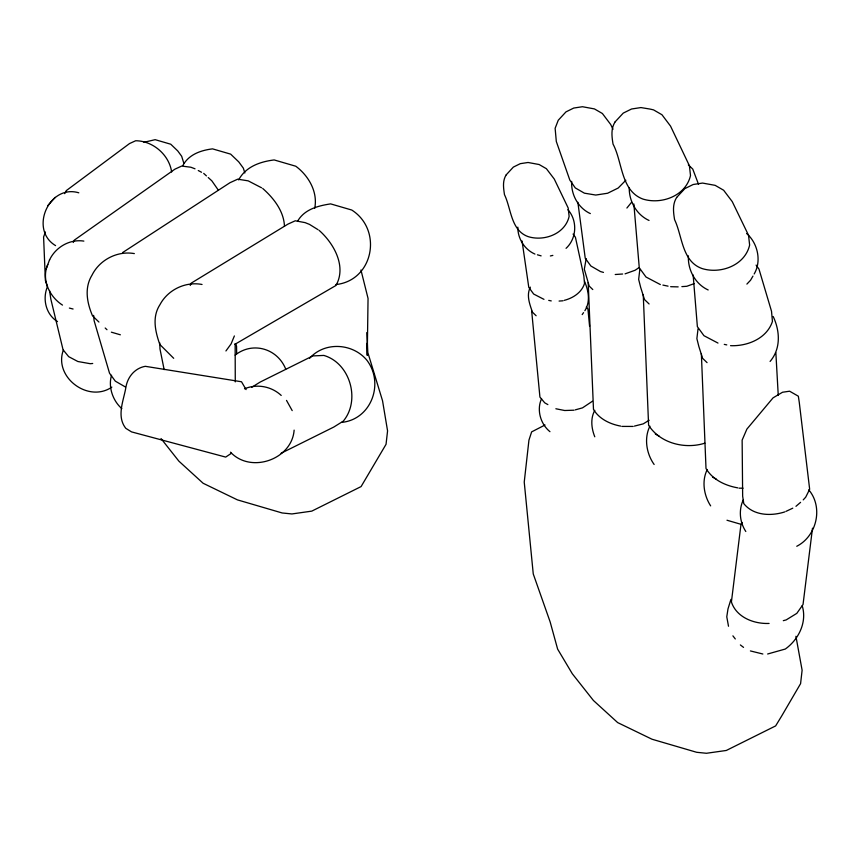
<?xml version="1.0" encoding="UTF-8"?>
<svg xmlns="http://www.w3.org/2000/svg" width="860" height="860" viewBox="0 0 860 860"><rect width="100%" height="100%" fill="white"/><g stroke="black" fill="none" stroke-linecap="round" stroke-linejoin="round"><path stroke-width="1.29" d="M235.275 381.883L235.145 343.731M517.827 227.158C517.666 238.489 524.471 249.486 534.942 254.076M571.663 181.385C570.943 194.532 578.146 208.023 590.336 213.581M629.251 187.684C628.929 201.175 636.561 214.753 649.031 220.461M688.398 255.861C687.645 269.793 695.267 284.079 708.178 289.971M294.131 430.129C291.981 459.541 250.744 473.914 230.512 452.177M812.496 528.18L803.036 604.515L796.812 613.363L786.158 619.92L783.309 620.673M47.794 264.493C41.172 279.392 49.375 296.732 62.49 305.096M639.84 269.363L638.658 279.403L640.678 287.412L644.505 299.538L649.085 303.967M698.03 328.821L696.88 338.636L698.847 346.462L702.588 358.298L707.06 362.63M314.685 208.389C318.06 192.102 308.686 175.795 295.786 166.227L274.157 159.939C260.085 161.701 245.809 166.625 238.65 179.891M63.425 349.912C53.212 376.873 88.129 403.362 111.832 387.129M111.542 375.272C108.016 386.839 112.8 400.846 121.84 408.608M743.276 499.918C738.514 510.055 739.718 522.192 745.803 531.491M49.504 260.01C55.502 247.228 69.724 238.876 83.861 241.101M730.925 599.399L727.99 608.912L726.775 616.803L728.506 626.252M47.483 286.552C42.28 298.786 45.795 314.459 57.512 321.597M45.419 231.996L43.591 236.973L45.386 280.478L47.44 286.66M46.15 268.933L49.611 259.666M530.362 287.154C526.116 295.292 529.749 304.193 532.437 312.169L536.124 315.749M586.187 258.613L584.316 269.234L589.218 286.09L592.787 289.551M584.886 310.707C590.594 301.452 588.519 290.766 584.542 281.338M234.382 335.938L231.093 343.892L225.933 350.966M190.243 285.445L191.243 283.123L287.95 224.116L295.26 220.783L305.106 222.632L309.503 224.395L318.017 229.674M73.251 242.488L74.347 240.112L174.87 169.194L181.697 166.055L190.855 167.238L195.016 168.807M541.553 398.76C536.414 409.876 540.553 424.087 549.948 431.677M594.787 410.349C590.272 418.562 591.422 428.377 594.776 436.794M649.913 426.162C643.861 438.245 646.462 453.768 654.137 464.475M707.286 469.485C701.491 480.923 703.888 495.457 710.65 505.873M64.715 193.65L66.284 190.619L129.537 143.555L135.665 140.75C152.983 140.857 169.205 154.864 171.645 172.011M78.808 192.812C49.031 183.846 28.896 229.684 55.578 245.616M631.649 202.175L626.897 208.034M752.962 276.082L750.522 280.274L746.888 284.09M754.177 273.985C761.799 261.075 757.692 243.014 746.62 233.501M582.188 314.599L583.532 312.653M770.087 361.437C781.03 348.655 780.009 330.982 773.194 316.523M742.352 522.461L740.976 524.417L731.409 601.978C736.429 617.416 754.048 624.102 769.087 623.436M182.814 165.561C188.802 154.456 200.756 150.339 212.538 148.866L230.652 154.133L238.757 161.895L243.348 168.151L244.842 172.989M297.474 221.439C304.236 209.345 317.921 205.83 330.627 203.884L351.762 210.033C383.055 230.039 373.38 280.639 335.819 284.574M47.622 205.766L55.201 197.349M803.229 499.875L805.68 497.22L809.658 489.254L799.262 402.286L798.338 396.202L789.609 391.203L782.536 392.246L773.075 397.836L746.888 429.108L742.137 440.137L742.653 496.166L743.782 503.605C753.467 515.763 771.108 516.312 784.868 511.883M566.052 248.336C576.856 238.467 577.608 220.482 567.922 209.722M625.843 180.224L618.179 188.039L607.622 193.242L595.765 195.048L584.413 193.177L575.297 187.921L569.814 180.062L556.312 141.481L555.13 128.301L558.258 120.239L565.977 111.875L573.738 108.048L582.457 106.726L594.443 108.919L602.398 113.52L610.686 124.474L612.976 129.29M309.525 358.394C324.521 341.356 352.772 343.022 366.962 360.329C384.42 383.41 371.359 419.325 341.818 422.378M795.962 506.314L800.574 502.347M639.034 267.611L635.078 270.266L625.08 273.846M592.443 401.233L582.5 407.866L575.243 409.865M231.447 453.263L225.685 457.09L131.537 431.892L125.807 428.334C116.218 416.229 123.679 400.577 125.915 387.258C127.549 377.013 134.816 368.134 145.319 366.317L241.509 381.765L246.089 389.601M122.743 252.485L229.921 182.739L237.715 179.17L248.196 180.858L261.558 187.781M796.758 546.272C816.785 536.102 823.536 507.26 808.733 489.813M649.128 420.26L643.237 423.862L634.4 426.108M251.636 387.376L260.064 382.119L312.76 355.922L323.844 355.427C350.181 363.124 360.748 400.276 343.269 421.142L333.787 427.054L281.102 453.252M545.025 425.001L531.641 431.881L528.943 440.127L524.235 482.094L533.254 573.932L550.163 621.963L557.635 649.128L572.319 673.767L593.421 700.481L617.663 722.593L651.977 739.213L696.686 752.296L706.447 753.274L726.302 750.468L775.634 725.915L781.729 715.928L800.585 683.646L802.111 670.22L795.919 636.282M234.812 344.365L335.948 285.477C346.827 266.471 333.809 243.294 319.082 230.329M235.145 355.137C252.732 341.14 277.543 348.579 285.724 369.101M785.997 511.356L792.78 508.174M564.267 300.355C573.072 298.076 581.715 292.54 584.52 283.467L583.832 275.899L575.415 237.252L573.082 234.049M694.16 283.628L686.817 286.283L681.872 286.627M143.91 142.308L155.144 139.675L170.742 144.211L177.73 150.908L181.675 156.283L183.879 163.432M704.834 443.179C685.044 449.511 660.104 443.298 648.601 425.248L643.248 294.69M767.647 653.998L785.32 649.031C798.746 639.41 807.217 622.103 802.219 605.773M244.509 388.795C256.947 383.625 271.384 386.269 281.22 395.439M550.357 255.968L552.851 255.399M92.708 363.479L90.257 363.705L77.841 361.501L68.671 356.653L63.049 349.73L50.847 299.183L49.504 290.476M678.164 286.885L670.639 286.692M559.086 301.065L563.063 300.785M730.548 345.677C747.404 346.365 766.787 338.625 772.441 321.446L771.517 311.255L758.971 269.062L756.091 265.106M615.222 274.512L622.618 274.007M574.039 410.198L564.687 410.51L555.861 408.758M621.963 426.41L633.143 426.431M739.073 488.179L743.083 488.179M134.343 253.593C117.465 250.582 99.674 259.741 92.041 275.103C84.13 287.939 87 302.763 92.514 315.835L98.921 322.048M202.046 284.477C185.577 281.263 167.84 289.755 159.971 304.655C151.865 317.103 155.284 331.465 159.799 344.441L173.698 358.308M662.899 285.09L668.059 286.154M548.734 300.387L551.249 300.914M724.27 344.376L726.775 344.892M762.852 654.008L750.404 650.934M620.78 426.119C610.116 424.173 599.194 419.013 593.486 409.392L588.197 282.585M737.816 487.867C725.378 485.685 712.617 479.751 706.006 468.506L701.362 353.654M543.971 299.355L533.662 294.045L528.782 287.348L522.052 240.972M69.37 308.073L73.089 309.019M603.473 272.394L600.527 271.577L590.884 266.009L585.241 258.269L577.866 202.272M741.9 524.568L726.99 520.236M537.414 254.797L541.123 255.871M111.359 332.175L120.368 334.798M660.329 284.552L646 277.017L639.27 267.772L633.863 203.96M717.992 343.075L703.942 335.69L697.374 326.671L693.138 274.985M198.273 170.538L201.53 172.258M547.874 404.608L544.745 402.835L539.929 397.073L531.652 310.858M655.309 433.967L659.276 436.256M712.553 477.02L716.52 479.31M125.141 386.828L115.294 381.141L109.532 373.229L94.095 320.619L93.622 315.394M740.363 644.936L743.545 647.376M203.702 173.398L206.422 175.892M208.227 177.547L211.861 180.858L218.268 190.06M105.189 328.015L106.984 329.713M688.344 164.851L692.762 169.076L698.535 184.33M262.687 188.437C273.641 198.09 283.875 211.13 284.466 226.266M586.316 307.041L587.917 308.966L589.584 326.262M286.509 400.394L292.196 410.618M161.024 438.546L178.88 461.154L203.121 483.266L237.435 499.875L282.144 512.968L291.916 513.947L311.771 511.13L361.092 486.577L386.043 444.319L387.57 430.892L382.539 400.76L367.833 352.535L366.812 332.594M732.903 635.852L735.3 638.958M235.748 343.828L236.554 346.236L236.672 353.632M360.953 270.008L368.048 298.42L367.252 355.384L366.79 343.377M164.142 369.628L159.971 348.902L159.777 342.936M775.86 352.707L778.246 395.342M506.228 174.816C502.326 180.923 503.476 187.878 504.465 194.618C511.302 208.776 510.765 230.405 528.126 236.618C544.144 241.649 565.16 233.909 569.126 216.408L568.18 207.98L554.27 179.041L546.39 168.7L539.145 164.529L528.062 162.486L520.279 163.669L513.356 167.087L506.228 174.816M615.115 121.873C610.729 128.742 611.815 136.514 613.04 144.104C622.608 161.981 620.683 190.662 642.828 199.036C661.458 204.884 685.893 195.886 690.505 175.537L689.408 165.744L670.542 126.119L661.963 114.745L653.514 109.865L649.88 109.048L640.926 107.575L631.573 108.994L623.253 113.101L615.115 121.873M676.702 197.381C672.316 204.25 673.326 212.044 674.584 219.655C682.475 236.134 681.787 261.311 701.986 268.524C720.605 274.372 745.029 265.375 749.63 245.046L748.533 235.253L732.247 201.616L723.625 190.232L715.165 185.351L702.555 183.072L693.192 184.502L684.861 188.609L676.702 197.381"/></g></svg>
